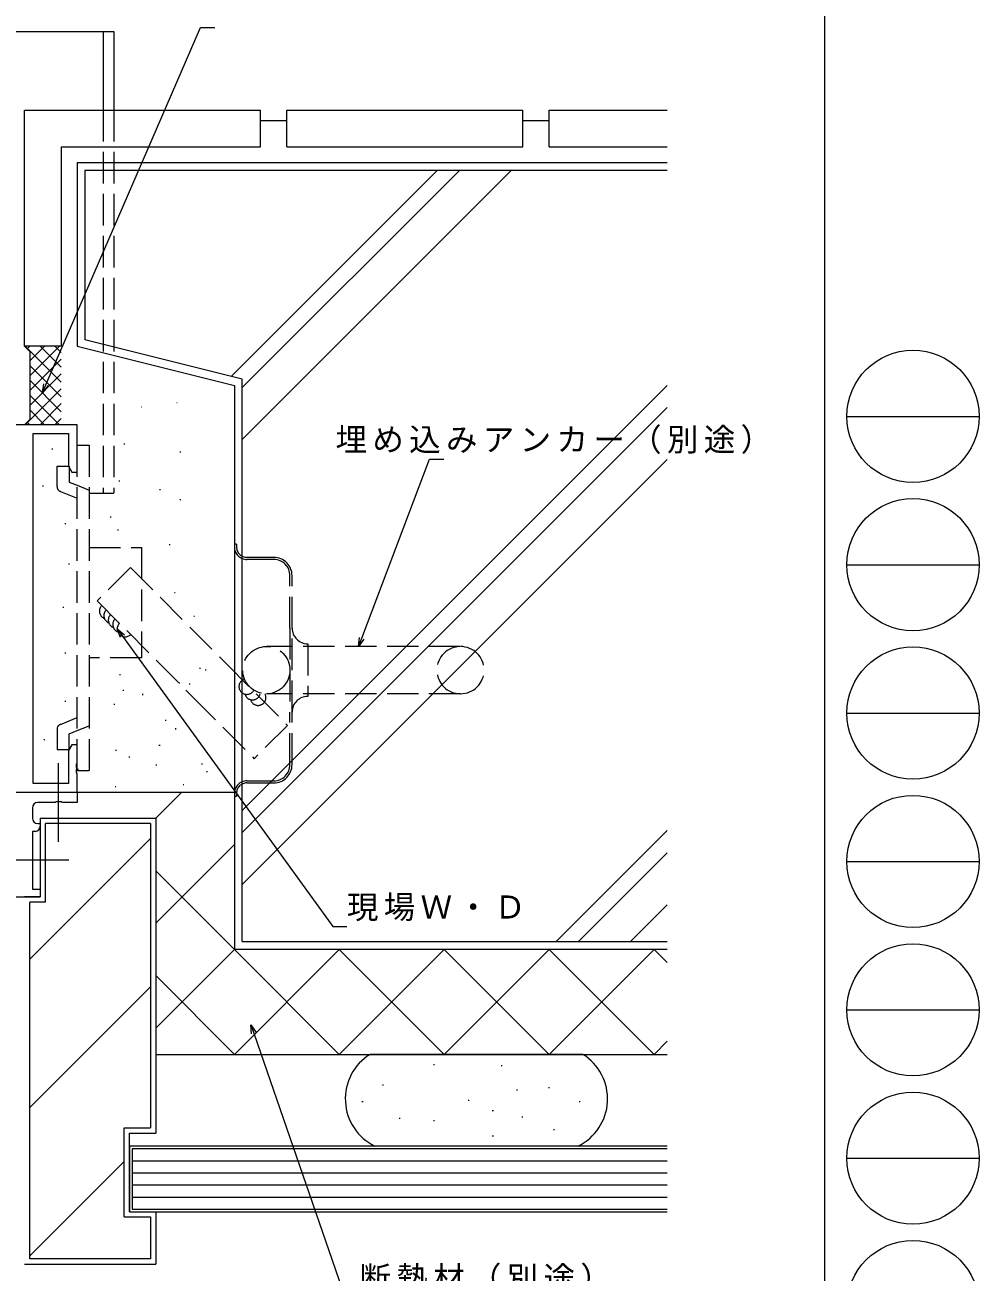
# Model space of a CAD drawing. Units: millimetres, scale not verified. Extents: x -594 to 539, y -420 to 386.
# Drawn here: x 357.6 to 539.5, y -264 to -26.3 of the extents above; entities that cross this region are included whole.
import ezdxf

# ---------------------------------------------------------------- set-up
doc = ezdxf.new("R2010")
doc.units = ezdxf.units.MM
doc.header["$LTSCALE"] = 2
doc.linetypes.add('CHAIN2', pattern=[12, 9, -1, 1, -1])
doc.linetypes.add('DASHED3', pattern=[4, 3, -1])
for name, color, linetype, lineweight in [('0-1_YKK_ZWAK', 7, 'Continuous', 9), ('0-3_YKK_11', 7, 'Continuous', 9), ('0-4_YKK_12', 2, 'Continuous', 9), ('0-5_YKK_13', 4, 'Continuous', 9), ('0-6_YKK_D', 6, 'Continuous', 9), ('0-7_YSS_K', 3, 'Continuous', 9)]:
    doc.layers.add(name, color=color, linetype=linetype, lineweight=lineweight)
doc.styles.add('ＭＳ ゴシック', font='')
doc.styles.get('ＭＳ ゴシック').set_extended_font_data('MS Gothic')

msp = doc.modelspace()

# ---------------------------------------------------------------- linework, layer by layer
at = {"layer": '0-1_YKK_ZWAK'}
for p, q in [((510, 382), (510, -368)), ((514.252, -100.88), (539.452, -100.88)), ((514.252, -129.16), (539.452, -129.16)), ((514.252, -157.44), (539.452, -157.44)), ((514.252, -185.72), (539.452, -185.72)), ((514.252, -214), (539.452, -214)), ((514.252, -242.28), (539.452, -242.28))]:
    msp.add_line(p, q, dxfattribs=at)
for centre in [(526.852, -100.88), (526.852, -129.16), (526.852, -157.44), (526.852, -185.72), (526.852, -214), (526.852, -242.28), (526.852, -270.56)]:
    msp.add_circle(centre, 12.6, dxfattribs=at)
at = {"layer": '0-3_YKK_11'}
for p, q in [((367.49, -102.488), (342.49, -102.488)), ((359.12, -104.118), (365.86, -104.118)), ((359.12, -170.858), (359.12, -104.118)), ((365.86, -104.118), (365.86, -110.397)), ((367.49, -111.488), (367.49, -102.488)), ((365.86, -110.397), (366.49, -111.488)), ((366.49, -111.488), (367.49, -111.488)), ((366.49, -163.488), (365.86, -164.579)), ((367.49, -163.488), (366.49, -163.488)), ((367.49, -167.03), (367.49, -163.488)), ((365.86, -164.579), (365.86, -170.858)), ((367.37, -167.213), (367.49, -167.03)), ((367.37, -167.763), (367.37, -167.213)), ((367.49, -167.947), (367.37, -167.763)), ((367.37, -168.213), (367.49, -168.03)), ((367.37, -168.763), (367.37, -168.213)), ((367.49, -168.947), (367.37, -168.763)), ((367.49, -168.03), (367.49, -167.947)), ((365.86, -170.858), (359.12, -170.858)), ((367.49, -172.488), (367.49, -168.947)), ((342.49, -172.488), (367.49, -172.488)), ((357.49, -172.488), (367.49, -172.488)), ((367.49, -172.488), (367.49, -174.488)), ((358.99, -175.488), (358.99, -177.488)), ((363.319, -174.488), (359.99, -174.488)), ((363.511, -174.345), (363.319, -174.488)), ((364.469, -174.345), (363.511, -174.345)), ((364.661, -174.488), (364.469, -174.345)), ((367.49, -174.488), (364.661, -174.488)), ((358.99, -179.988), (358.99, -190.988)), ((359.49, -179.988), (358.99, -179.988)), ((359.99, -178.488), (360.49, -178.488)), ((360.49, -178.488), (360.49, -178.988)), ((360.49, -192.488), (357.49, -192.488)), ((358.99, -190.988), (360.49, -190.988)), ((360.49, -190.988), (360.49, -192.488))]:
    msp.add_line(p, q, dxfattribs=at)
for centre, start, end in [((359.99, -175.488), 90.00009, 180.00008), ((359.99, -177.488), 180.00009, 270.00008), ((359.49, -178.988), 270.00009, 0.00008)]:
    msp.add_arc(centre, 1, start, end, dxfattribs=at)
at = {"layer": '0-4_YKK_12'}
for p, q in [((252.99, -27.49), (374.49, -27.49)), ((372.49, -27.49), (372.49, -42.49)), ((374.49, -27.49), (374.49, -42.49)), ((252.99, -192.488), (357.787, -192.488))]:
    msp.add_line(p, q, dxfattribs=at)
at = {"layer": '0-4_YKK_12', "linetype": 'DASHED3'}
for p, q in [((372.49, -42.49), (372.49, -115.488)), ((374.49, -42.49), (374.49, -115.488)), ((369.79, -115.49), (374.49, -115.49))]:
    msp.add_line(p, q, dxfattribs=at)
at = {"layer": '0-5_YKK_13', "linetype": 'DASHED3'}
for p, q in [((367.49, -168.394), (367.49, -106.394)), ((367.49, -106.394), (369.79, -106.394)), ((369.79, -106.394), (369.79, -168.394)), ((363.69, -110.394), (365.991, -110.394)), ((363.69, -114.271), (363.69, -110.394)), ((365.991, -110.394), (365.991, -113.394)), ((365.991, -113.394), (367.49, -114)), ((367.49, -114), (369.79, -114.93)), ((364.316, -115.198), (367.49, -116.481)), ((369.79, -125.895), (379.79, -125.895)), ((379.79, -125.895), (379.79, -146.894)), ((397.89, -125.253), (397.89, -125.753)), ((404.99, -127.753), (399.89, -127.753)), ((404.99, -128.153), (399.89, -128.153)), ((408.09, -141.253), (408.09, -131.253)), ((408.49, -141.253), (408.49, -131.253)), ((408.09, -141.253), (408.09, -157.253)), ((408.49, -157.253), (408.49, -141.253)), ((440.59, -144.753), (403.59, -144.753)), ((411.49, -144.253), (411.49, -154.253)), ((379.79, -146.894), (369.79, -146.894)), ((440.59, -153.753), (403.59, -153.753)), ((364.316, -159.59), (367.49, -158.308)), ((408.09, -167.253), (408.09, -157.253)), ((408.49, -167.253), (408.49, -157.253)), ((363.69, -160.517), (363.69, -164.394)), ((365.99, -161.394), (367.49, -160.788)), ((365.99, -164.394), (365.99, -161.394)), ((367.49, -160.788), (369.79, -159.859)), ((363.69, -164.394), (365.99, -164.394)), ((367.49, -168.394), (369.79, -168.394)), ((399.89, -170.353), (404.99, -170.353)), ((399.89, -170.753), (404.99, -170.753)), ((397.89, -172.753), (397.89, -173.253))]:
    msp.add_line(p, q, dxfattribs=at)
at = {"layer": '0-5_YKK_13', "linetype": 'CHAIN2'}
for p, q in [((363.99, -182.004), (363.99, -166.972)), ((365.928, -185.488), (353.557, -185.488))]:
    msp.add_line(p, q, dxfattribs=at)
at = {"layer": '0-5_YKK_13', "linetype": 'DASHED3'}
for points in [[(397.89, -125.253), (397.49, -125.253), (397.49, -125.753), (397.49, -172.753)], [(397.49, -172.753), (397.49, -173.253), (397.89, -173.253)]]:
    msp.add_lwpolyline(points, dxfattribs=at)
msp.add_circle((403.59, -149.253), 4.5, dxfattribs=at)
for centre, radius, start, end in [((364.69, -114.271), 1, 180.00087, 248.00571), ((399.89, -125.753), 2.4, 180, 270), ((399.89, -125.753), 2, 180, 270), ((404.99, -131.253), 3.5, 0, 90), ((404.99, -131.253), 3.1, 0, 90), ((411.49, -141.253), 3, 180, 270), ((440.59, -149.253), 4.5, 90, 270), ((440.59, -149.253), 4.5, 270, 90), ((411.49, -157.253), 3, 90, 180), ((364.69, -160.517), 1, 111.99428, 179.99911), ((404.99, -167.253), 3.5, 270, 0), ((404.99, -167.253), 3.1, 270, 0), ((399.89, -172.753), 2.4, 90, 180), ((399.89, -172.753), 2, 90, 180)]:
    msp.add_arc(centre, radius, start, end, dxfattribs=at)
at = {"layer": '0-6_YKK_D'}
for p, q in [((361.566, -94.844), (391.046, -26.771)), ((391.046, -26.771), (393.747, -26.771)), ((360.891, -96.404), (361.148, -94.663)), ((360.891, -96.404), (361.566, -94.844)), ((361.984, -95.025), (360.891, -96.404)), ((421.755, -143.163), (434.694, -109.065)), ((434.694, -109.065), (437.393, -109.065)), ((375.147, -141.405), (376.144, -142.782)), ((375.147, -141.405), (376.513, -142.514)), ((375.775, -143.049), (375.147, -141.405)), ((376.144, -142.782), (416.247, -198.126)), ((421.152, -144.753), (421.329, -143.002)), ((421.152, -144.753), (421.755, -143.163)), ((422.181, -143.325), (421.152, -144.753)), ((416.247, -198.126), (418.947, -198.126)), ((400.63, -216.848), (401.186, -218.455)), ((400.63, -216.848), (401.616, -218.306)), ((400.755, -218.604), (400.63, -216.848)), ((401.186, -218.455), (418.624, -268.874))]:
    msp.add_line(p, q, dxfattribs=at)
at = {"layer": '0-7_YSS_K'}
for p, q in [((402.49, -49.491), (402.49, -42.49)), ((407.49, -49.491), (407.49, -42.49)), ((407.49, -42.491), (452.49, -42.491)), ((452.49, -49.491), (452.49, -42.49)), ((457.49, -49.491), (457.49, -42.49)), ((457.49, -42.491), (480, -42.491)), ((402.49, -44.491), (407.49, -44.491)), ((452.49, -44.491), (457.49, -44.491)), ((364.49, -49.491), (402.49, -49.491)), ((364.49, -49.491), (364.49, -87.491)), ((407.49, -49.491), (452.49, -49.491)), ((457.49, -49.491), (480, -49.491)), ((367.49, -52.488), (480, -52.488)), ((367.49, -52.488), (367.49, -87.488)), ((436.138, -53.987), (396.845, -93.281)), ((450.28, -53.987), (398.99, -105.277)), ((440.381, -53.987), (398.99, -95.378)), ((358.49, -88.491), (357.49, -87.491)), ((364.49, -87.491), (357.49, -87.491)), ((357.634, -87.491), (364.49, -94.346)), ((358.49, -87.491), (358.062, -87.918)), ((361.318, -87.491), (358.49, -90.319)), ((364.147, -87.491), (358.49, -93.147)), ((360.463, -87.491), (364.49, -91.518)), ((363.291, -87.491), (364.49, -88.689)), ((367.49, -87.488), (397.49, -94.988)), ((398.99, -93.817), (368.99, -86.317)), ((358.49, -88.491), (358.49, -101.488)), ((364.49, -89.976), (358.49, -95.976)), ((358.49, -91.175), (364.49, -97.175)), ((364.49, -92.804), (358.49, -98.804)), ((358.49, -94.003), (364.49, -100.003)), ((397.49, -94.988), (397.49, -202.488)), ((398.99, -200.988), (398.99, -93.817)), ((480, -94.978), (398.99, -175.988)), ((364.49, -95.633), (357.634, -102.489)), ((358.49, -96.831), (364.147, -102.488)), ((358.49, -99.66), (361.318, -102.488)), ((364.49, -98.461), (360.463, -102.488)), ((379.705, -99.08), (379.805, -99.08)), ((386.495, -98.257), (386.595, -98.257)), ((480, -99.221), (398.99, -180.231)), ((358.49, -101.488), (357.49, -102.488)), ((358.062, -102.06), (358.491, -102.489)), ((364.49, -101.29), (363.291, -102.488)), ((376.468, -106.073), (376.468, -106.273)), ((362.751, -107.025), (362.751, -107.225)), ((387.066, -107.611), (387.266, -107.611)), ((480, -109.12), (398.99, -190.13)), ((360.976, -114.035), (360.976, -114.235)), ((375.533, -113.091), (375.533, -113.291)), ((383.252, -114.729), (383.252, -114.929)), ((387.066, -116.7), (387.266, -116.7)), ((365.235, -121.222), (365.235, -121.422)), ((373.828, -120.059), (374.028, -120.059)), ((375.299, -122.448), (375.299, -122.648)), ((385.124, -125.255), (385.124, -125.455)), ((365.945, -128.942), (365.945, -129.142)), ((386.083, -134.446), (386.183, -134.446)), ((364.88, -137.194), (364.88, -137.394)), ((389.787, -138.97), (389.887, -138.97)), ((365.235, -145.89), (365.235, -146.089)), ((390.82, -148.906), (391.02, -148.906)), ((391.995, -149.116), (391.995, -149.316)), ((375.606, -150.091), (375.806, -150.091)), ((386.869, -151.672), (387.069, -151.672)), ((388.844, -151.869), (389.044, -151.869)), ((376.199, -153.055), (376.399, -153.055)), ((379.977, -153.795), (379.977, -153.995)), ((365.235, -155.118), (365.235, -155.318)), ((374.597, -155.666), (374.597, -155.866)), ((384.3, -158.785), (384.5, -158.785)), ((386.293, -160.345), (386.293, -160.545)), ((361.242, -162.393), (361.242, -162.593)), ((383.115, -163.527), (383.315, -163.527)), ((374.816, -164.515), (375.016, -164.515)), ((377.404, -165.725), (377.404, -165.925)), ((367.662, -168.072), (367.662, -168.272)), ((382.522, -167.281), (382.722, -167.281)), ((391.215, -167.083), (391.415, -167.083)), ((392.229, -168.532), (392.229, -168.732)), ((387.729, -171.047), (387.829, -171.047)), ((387.729, -171.047), (387.829, -171.047)), ((366.99, -172.488), (397.49, -172.488)), ((374.766, -171.458), (374.866, -171.458)), ((382.49, -177.489), (387.49, -172.489)), ((360.49, -177.489), (382.49, -177.489)), ((360.49, -177.489), (360.49, -192.488)), ((382.49, -177.489), (382.49, -237.488)), ((381.49, -178.489), (361.49, -178.489)), ((361.49, -193.489), (361.49, -178.489)), ((381.49, -178.489), (381.49, -236.488)), ((480, -179.831), (458.843, -200.988)), ((381.49, -181.351), (358.49, -204.351)), ((382.49, -197.488), (397.49, -182.489)), ((480, -184.073), (463.085, -200.988)), ((382.49, -187.488), (397.49, -202.488)), ((357.49, -192.489), (360.49, -192.488)), ((361.49, -193.489), (358.49, -193.489)), ((358.49, -261.488), (358.49, -193.489)), ((480, -193.973), (472.985, -200.988)), ((398.99, -200.988), (480, -200.988)), ((382.49, -217.488), (397.49, -202.489)), ((480, -202.488), (397.49, -202.488)), ((480, -202.488), (397.49, -202.488)), ((397.49, -202.488), (417.49, -222.488)), ((397.49, -222.488), (417.49, -202.488)), ((417.49, -222.488), (437.49, -202.488)), ((417.49, -202.488), (437.49, -222.488)), ((437.49, -222.488), (457.49, -202.488)), ((437.49, -202.488), (457.49, -222.488)), ((457.49, -222.488), (477.49, -202.488)), ((457.49, -202.488), (477.49, -222.488)), ((477.49, -202.488), (480, -204.998)), ((382.49, -207.489), (397.49, -222.489)), ((381.49, -209.636), (358.49, -232.636)), ((477.49, -222.488), (480, -219.978)), ((382.49, -222.488), (397.49, -222.489)), ((397.49, -222.488), (480, -222.488)), ((463.904, -222.488), (423.368, -222.488)), ((435.451, -224.398), (435.651, -224.398)), ((448.361, -224.642), (448.561, -224.642)), ((425.709, -228.296), (425.909, -228.296)), ((451.283, -229.27), (451.484, -229.27)), ((457.373, -228.783), (457.573, -228.783)), ((421.811, -231.462), (422.011, -231.462)), ((442.028, -231.218), (442.228, -231.218)), ((463.219, -231.462), (463.419, -231.462)), ((428.875, -234.628), (429.075, -234.628)), ((435.451, -235.116), (435.651, -235.116)), ((446.656, -233.167), (446.856, -233.167)), ((452.258, -234.385), (452.458, -234.385)), ((376.49, -253.488), (376.49, -236.488)), ((376.49, -236.488), (381.49, -236.488)), ((458.347, -236.821), (458.547, -236.821)), ((377.49, -239.988), (377.49, -252.488)), ((480, -239.988), (377.49, -239.988)), ((446.656, -238.038), (446.856, -238.038)), ((377.99, -240.488), (377.99, -251.988)), ((480, -240.488), (377.99, -240.488)), ((461.759, -240.488), (425.514, -240.488)), ((376.49, -242.92), (358.49, -260.92)), ((377.99, -242.788), (480, -242.788)), ((377.99, -245.088), (480, -245.088)), ((377.99, -247.388), (480, -247.388)), ((377.99, -249.688), (480, -249.688)), ((376.49, -253.488), (381.49, -253.488)), ((377.49, -252.488), (382.49, -252.488)), ((377.49, -252.488), (480, -252.488)), ((377.99, -251.988), (480, -251.988)), ((381.49, -253.488), (381.49, -261.488)), ((382.49, -252.488), (382.49, -262.488)), ((381.49, -261.488), (358.49, -261.488)), ((357.49, -262.488), (382.49, -262.488))]:
    msp.add_line(p, q, dxfattribs=at)
at = {"layer": '0-7_YSS_K', "linetype": 'DASHED3'}
for p, q in [((377.69, -129.696), (371.311, -136.045)), ((377.69, -129.696), (396.029, -148.119)), ((371.311, -136.045), (389.651, -154.468)), ((396.029, -148.119), (407.64, -159.782)), ((389.651, -154.468), (401.261, -166.131)), ((407.64, -159.782), (401.261, -166.131))]:
    msp.add_line(p, q, dxfattribs=at)
at = {"layer": '0-7_YSS_K'}
for points in [[(357.49, -87.491), (357.49, -42.491), (402.49, -42.491)], [(480, -53.988), (368.99, -53.988), (368.99, -86.317)], [(377.49, -252.488), (377.49, -237.488), (382.49, -237.488)]]:
    msp.add_lwpolyline(points, dxfattribs=at)
at = {"layer": '0-7_YSS_K', "linetype": 'DASHED3'}
for centre, start, end in [((373.26, -138.003), 134.87027, 248.44844), ((374.107, -138.854), 134.87027, 248.44844), ((374.954, -139.704), 134.87027, 248.44844), ((375.8, -140.555), 134.87027, 248.44844), ((376.647, -141.405), 134.87027, 314.87027), ((399.866, -152.376), 107.29674, 332.66602), ((400.938, -153.425), 195.608, 347.3822), ((402.009, -154.474), 195.608, 28.75838)]:
    msp.add_arc(centre, 1.5, start, end, dxfattribs=at)
at = {"layer": '0-7_YSS_K'}
for centre, start, end in [((428.636, -230.988), 121.78833, 244.16014), ((458.636, -230.988), 295.83984, 58.21165)]:
    msp.add_arc(centre, 10, start, end, dxfattribs=at)

# ---------------------------------------------------------------- texts
at = {"layer": '0-6_YKK_D', "color": 7, "char_height": 4.399, "attachment_point": 7, "style": 'ＭＳ ゴシック'}
for s, insert in [('\\T1.17;埋め込みアンカー（別途）', (416.771, -108.065)), ('\\T1.17;現場Ｗ・Ｄ', (418.947, -197.126)), ('\\T1.17;断熱材（別途）', (421.324, -267.874))]:
    msp.add_mtext(s, dxfattribs=dict(at, insert=insert))

doc.saveas('drawing.dxf')
